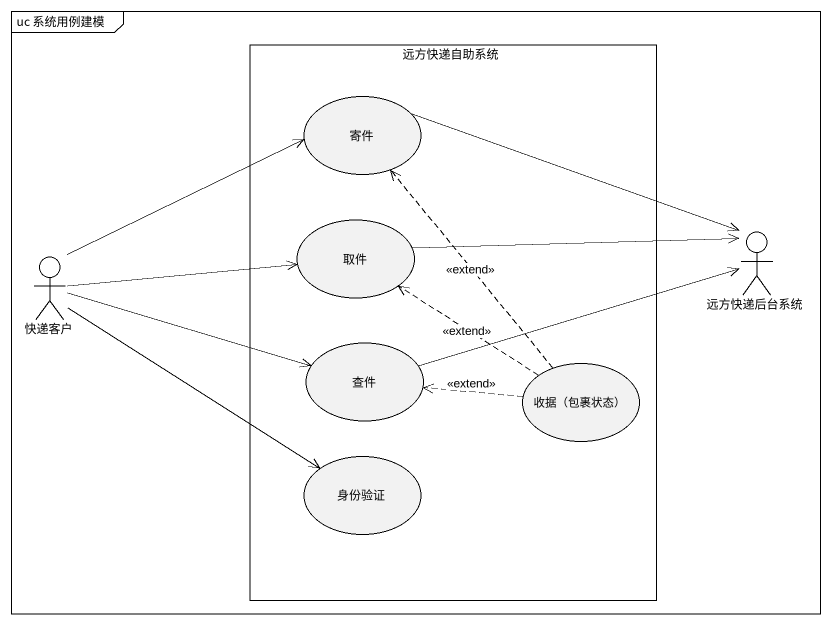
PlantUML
@startuml
mainframe uc 系统用例建模
rectangle 远方快递自助系统 {
  usecase 寄件
  usecase 取件
  usecase 查件
  usecase "收据（包裹状态）" as 收据_包裹状态
  usecase 身份验证
}
actor 远方快递后台系统
actor 快递客户
寄件 -right-> 远方快递后台系统
取件 -right-> 远方快递后台系统
快递客户 -right-> 寄件
快递客户 -right-> 取件
快递客户 -right-> 查件
快递客户 --> 身份验证
查件 -right-> 远方快递后台系统
收据_包裹状态 .up.> 寄件 : <<extend>>
收据_包裹状态 .up.> 取件 : <<extend>>
收据_包裹状态 .left.> 查件 : <<extend>>
@enduml
